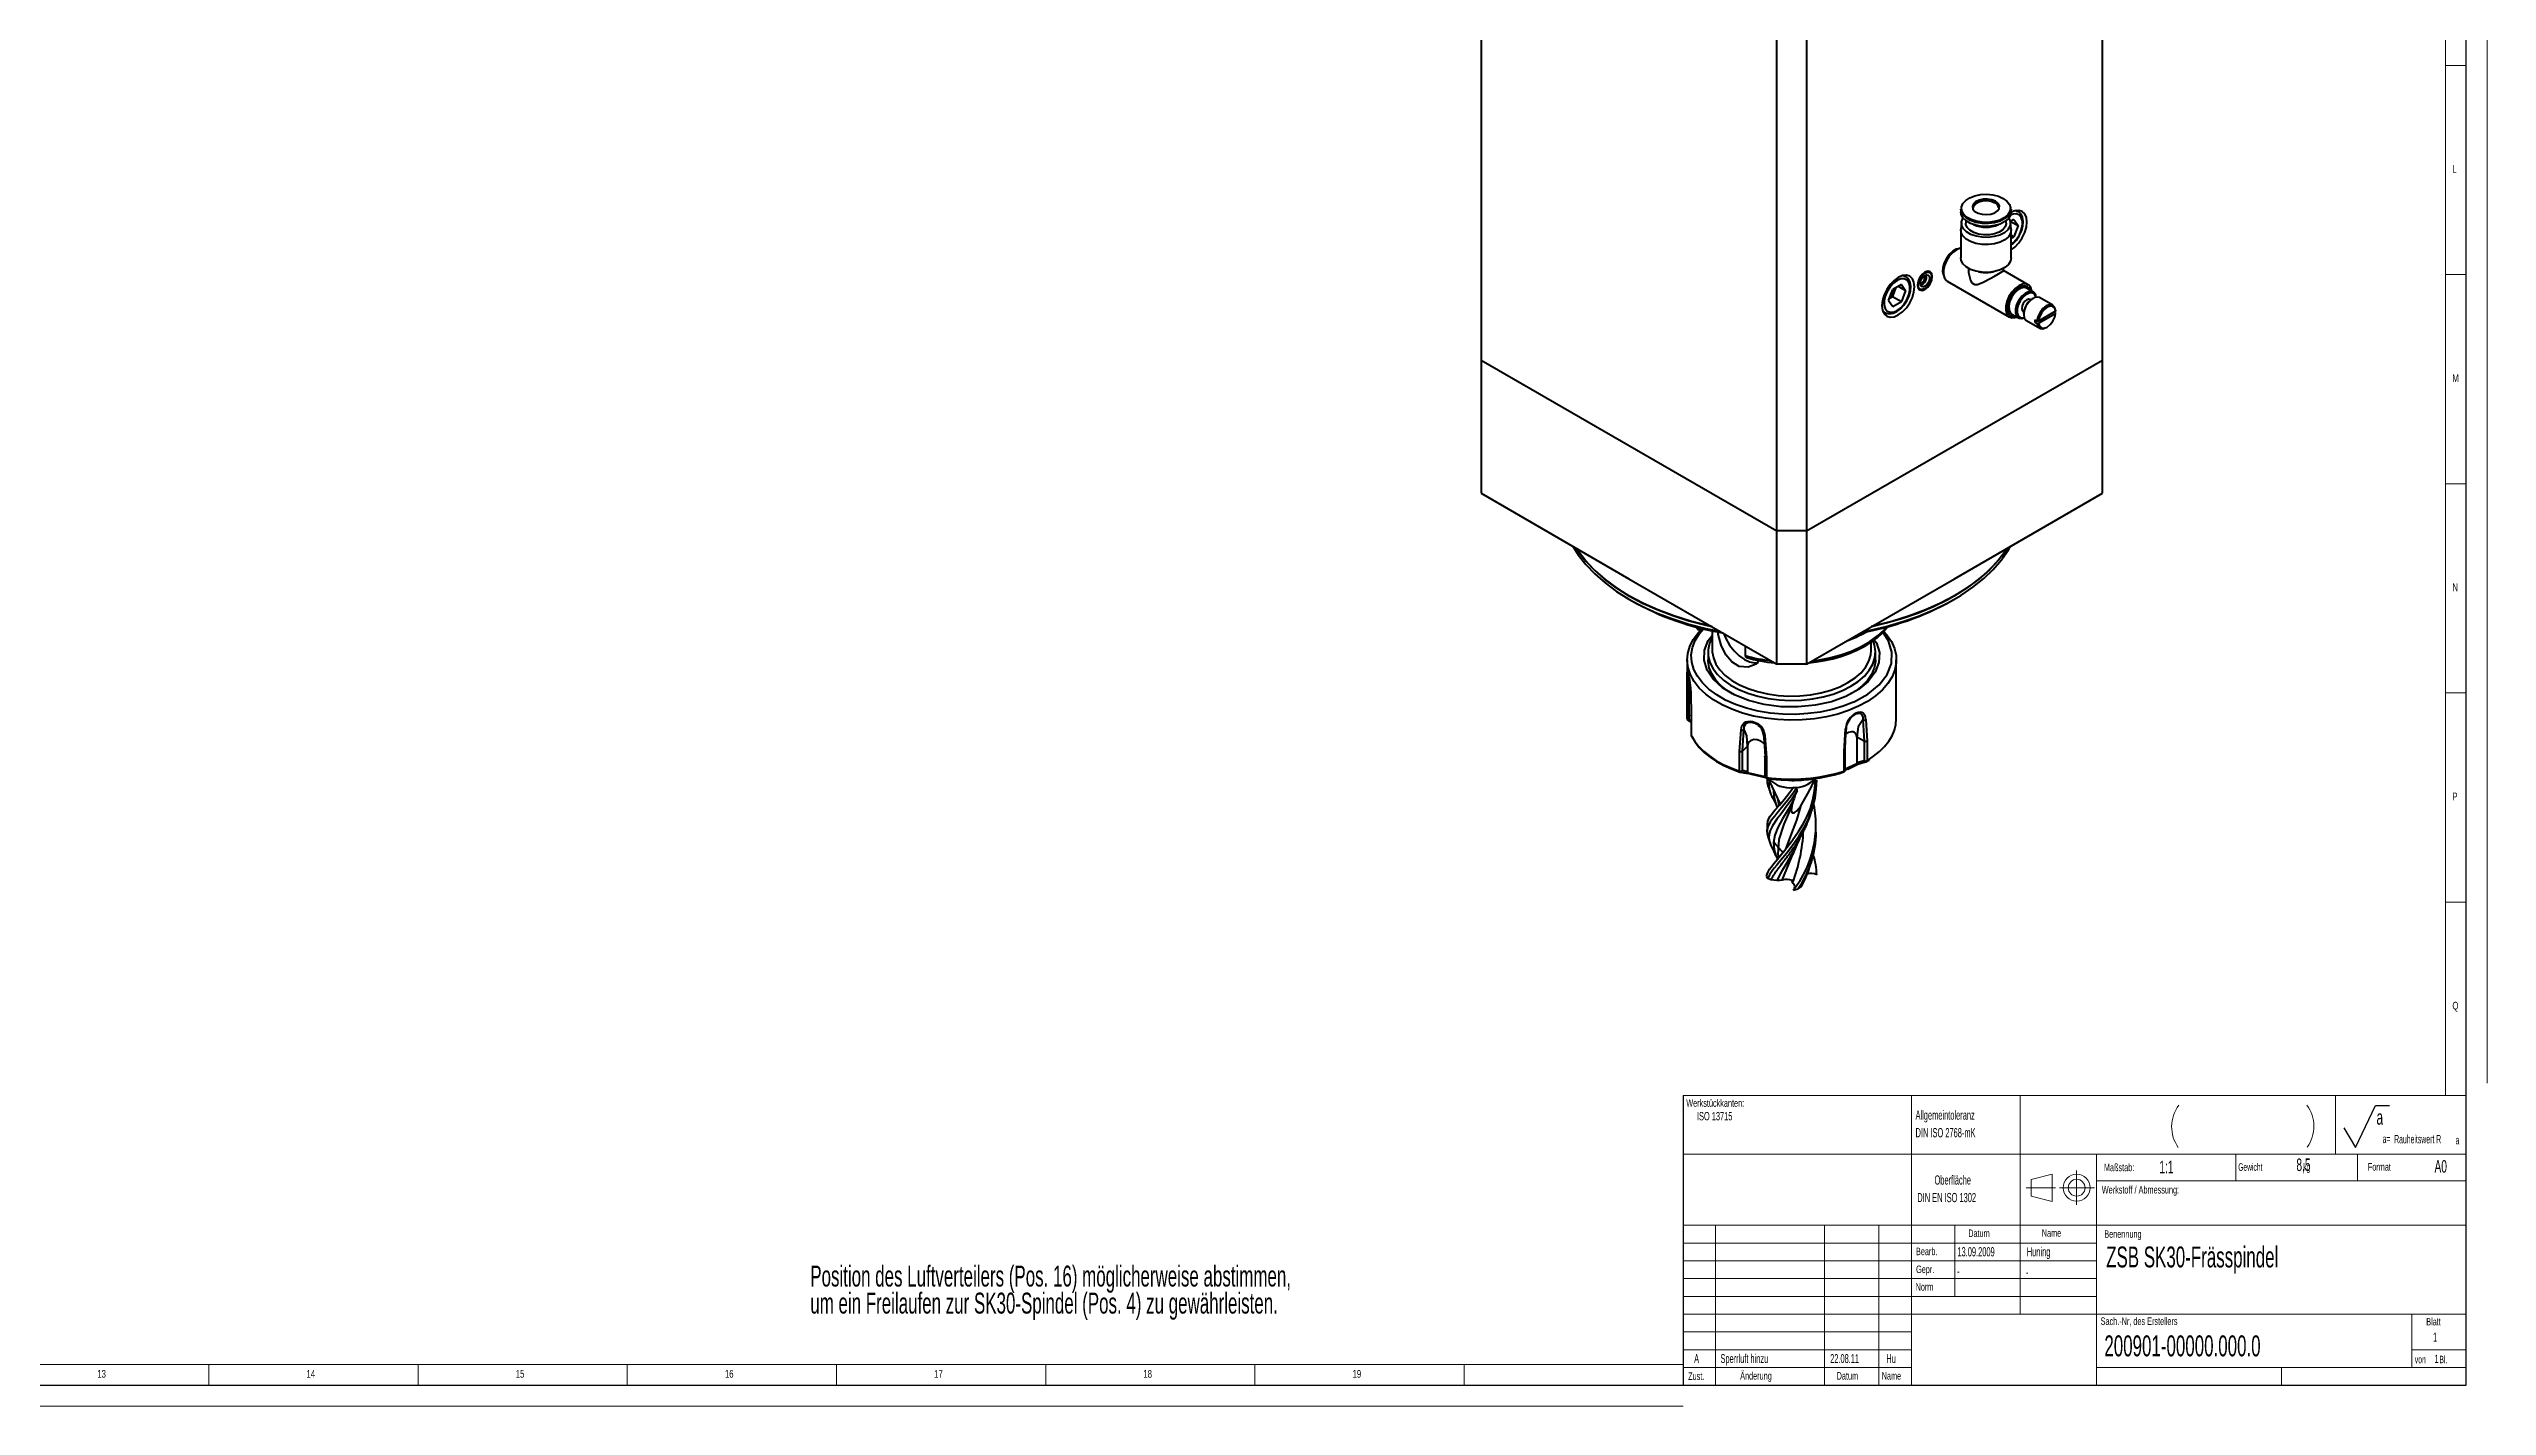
# Model space of a CAD drawing. Header units: millimetres. Extents: x 0 to 1189, y 0 to 841.
# Drawn here: x 606 to 1189, y 0 to 324 of the extents above; entities that cross this region are included whole.
import ezdxf

# ---------------------------------------------------------------- set-up
doc = ezdxf.new("R2010")
doc.units = ezdxf.units.MM
doc.linetypes.add('CENTERX2', pattern=[20.32, 12.7, -2.54, 2.54, -2.54])
doc.layers.add('SLD-0', color=7, linetype='Continuous')
doc.styles.add('SLDTEXTSTYLE0', font='TXT', dxfattribs={"width": 0.491563})
doc.styles.add('SLDTEXTSTYLE1', font='TXT', dxfattribs={"width": 0.605})
doc.styles.add('SLDTEXTSTYLE2', font='TXT', dxfattribs={"width": 0.530484})
doc.styles.add('SLDTEXTSTYLE3', font='TXT', dxfattribs={"width": 0.548462})
doc.styles.add('SLDTEXTSTYLE4', font='TXT', dxfattribs={"width": 0.75})
doc.styles.add('SLDTEXTSTYLE5', font='TXT', dxfattribs={"width": 0.554584})

# ---------------------------------------------------------------- blocks, each defined once
blk = doc.blocks.new('Block21')
at = {"color": 7, "linetype": 'Continuous', "lineweight": 0}
blk.add_arc((8.57, 4.98), 8.57, 143.21919, 215.53047, dxfattribs=at)
blk = doc.blocks.new('Block19')
at = {"layer": 'SLD-0'}
for p, q in [((2.77, 0), (7.58, 10.04)), ((7.58, 10.04), (10.86, 10.04)), ((0, 4.71), (2.77, 0))]:
    blk.add_line(p, q, dxfattribs=at)
at = {"layer": 'SLD-0', "attachment_point": 1}
for s, insert, char_height, style in [('a', (7.79, 8.98), 3.5, 'SLDTEXTSTYLE1'), ('a=', (9.24, 3.08), 2, 'SLDTEXTSTYLE0'), ('Rauheitswert R', (12.01, 3.03), 2, 'SLDTEXTSTYLE0'), ('a', (26.68, 2.78), 2, 'SLDTEXTSTYLE0')]:
    blk.add_mtext(s, dxfattribs=dict(at, insert=insert, char_height=char_height, style=style))
blk = doc.blocks.new('Block23')
at = {"color": 7, "linetype": 'Continuous', "lineweight": 0}
blk.add_arc((-6.86, 4.98), 8.57, 324.46953, 36.78081, dxfattribs=at)
blk = doc.blocks.new('SW_NOTE_0')
at = {"color": 0, "linetype": 'Continuous', "lineweight": 0, "char_height": 5, "attachment_point": 1, "style": 'SLDTEXTSTYLE1'}
for s, insert in [('Position des Luftverteilers (Pos. 16) möglicherweise abstimmen,', (0, 6.45)), ('um ein Freilaufen zur SK30-Spindel (Pos. 4) zu gewährleisten.', (0, -0.01))]:
    blk.add_mtext(s, dxfattribs=dict(at, insert=insert))
blk = doc.blocks.new('SW_NOTE_1')
at = {"color": 0, "linetype": 'Continuous', "lineweight": 0, "char_height": 2.2, "attachment_point": 1, "style": 'SLDTEXTSTYLE1'}
for s, insert in [('Allgemeintoleranz', (0, 2.84)), ('DIN ISO 2768-mK', (0, -1.36))]:
    blk.add_mtext(s, dxfattribs=dict(at, insert=insert))
blk = doc.blocks.new('SW_NOTE_2')
at = {"color": 0, "linetype": 'Continuous', "lineweight": 0, "char_height": 2.2, "attachment_point": 1, "style": 'SLDTEXTSTYLE1'}
for s, insert in [('Oberfläche', (4.12, 2.84)), ('DIN EN ISO 1302', (0, -1.36))]:
    blk.add_mtext(s, dxfattribs=dict(at, insert=insert))

msp = doc.modelspace()

# ---------------------------------------------------------------- linework, layer by layer
at = {"color": 7, "linetype": 'Continuous', "lineweight": 0}
for p, q in [((1189, 77.25), (1189, 841)), ((1179, 74.25), (1179, 831)), ((1179, 320.5), (1184, 320.5)), ((1184, 270.5), (1179, 270.5)), ((1179, 220.5), (1184, 220.5)), ((1184, 170.5), (1179, 170.5)), ((1179, 120.5), (1184, 120.5)), ((1077.4, 60.25), (1077.4, 74.25)), ((1152.77, 74.25), (1152.77, 60.25)), ((1077.4, 60.25), (1077.4, 22)), ((1128.88, 60.25), (1128.88, 53.88)), ((1158, 60.25), (1158, 53.88)), ((1184, 53.88), (1095.6, 53.88)), ((1004.6, 43.25), (1004.6, 5)), ((1030.6, 5), (1030.6, 43.25)), ((1043.6, 43.25), (1043.6, 5)), ((1061.8, 26.25), (1061.8, 43.25)), ((1095.6, 39), (996.8, 39)), ((1095.6, 34.75), (996.8, 34.75)), ((1095.6, 30.5), (996.8, 30.5)), ((1095.6, 26.25), (996.8, 26.25)), ((1051.4, 22), (996.8, 22)), ((1051.4, 17.75), (996.8, 17.75)), ((1171, 9.25), (1171, 22)), ((1051.4, 13.5), (996.8, 13.5)), ((1184, 13.5), (1171, 13.5)), ((10, 10), (996.8, 10)), ((644.5, 5), (644.5, 10)), ((694.5, 10), (694.5, 5)), ((744.5, 5), (744.5, 10)), ((794.5, 10), (794.5, 5)), ((844.5, 5), (844.5, 10)), ((894.5, 10), (894.5, 5)), ((944.5, 5), (944.5, 10)), ((1095.6, 9.25), (1184, 9.25)), ((1139.8, 5), (1139.8, 9.25)), ((0, 0), (996.8, 0))]:
    msp.add_line(p, q, dxfattribs=at)
at = {"color": 7, "linetype": 'Continuous', "lineweight": 30}
for p, q in [((1184, 77.25), (1184, 836)), ((1184, 5), (1184, 77.25)), ((996.8, 74.25), (996.8, 5)), ((5, 5), (996.8, 5)), ((996.8, 5), (1184, 5))]:
    msp.add_line(p, q, dxfattribs=at)
at = {"color": 7, "linetype": 'Continuous', "lineweight": 40}
for p, q in [((948.54, 369.27), (948.54, 250.06)), ((1097.03, 250.06), (1097.03, 332.95)), ((1019.25, 209.24), (1019.25, 328.45)), ((1026.32, 328.45), (1026.32, 209.24)), ((1063.2, 286.16), (1063.2, 285.44)), ((1075.2, 285.44), (1075.2, 286.16)), ((1076.9, 285.58), (1076.46, 285.83)), ((1076.9, 285.58), (1076.95, 285.55)), ((1063.2, 281.12), (1063.2, 274.48)), ((1063.35, 282.92), (1063.21, 281.29)), ((1064.4, 283.37), (1064.4, 282.75)), ((1074, 282.75), (1074, 283.37)), ((1075.85, 283.65), (1075.02, 283.17)), ((1075.2, 281.29), (1075.06, 282.92)), ((1075.1, 283.21), (1076.87, 282.19)), ((1075.2, 274.48), (1075.2, 281.12)), ((1075.2, 279.92), (1075.85, 279.55)), ((1075.85, 283.65), (1076.87, 282.19)), ((1076.87, 282.19), (1075.85, 279.55)), ((1075.2, 279.17), (1075.85, 279.55)), ((1048.98, 268.13), (1046.93, 266.95)), ((1048.98, 268.13), (1050, 266.68)), ((1050.03, 270.07), (1049.59, 270.32)), ((1050.03, 270.07), (1050.08, 270.04)), ((1055.94, 270.82), (1055.54, 271.28)), ((1059.92, 268.96), (1074.82, 260.35)), ((1065, 272.01), (1065, 271.42)), ((1067.39, 271.18), (1067.93, 271.08)), ((1070.47, 271.08), (1071.02, 271.18)), ((1073.4, 271.43), (1073.4, 272.01)), ((1079.27, 268.06), (1073.4, 271.45)), ((1045.91, 264.31), (1046.93, 266.95)), ((1045.91, 264.31), (1046.93, 262.85)), ((1046.1, 264.82), (1046.86, 265.26)), ((1047.37, 266.58), (1046.86, 265.26)), ((1046.86, 265.26), (1048.98, 264.03)), ((1046.93, 262.85), (1048.98, 264.03)), ((1047.68, 267.39), (1047.37, 266.58)), ((1048.23, 267.7), (1050, 266.68)), ((1050, 266.68), (1048.98, 264.03)), ((1053.1, 267.06), (1053.7, 266.93)), ((1080.53, 266.31), (1078.94, 267.22)), ((1079.94, 264.49), (1079.78, 264.58)), ((1080.45, 264.82), (1080.26, 264.71)), ((1085.2, 263.15), (1082.03, 264.98)), ((1044.59, 261.66), (1045.03, 261.41)), ((1075.39, 261.06), (1076.97, 260.15)), ((1078.09, 261.65), (1078.24, 261.57)), ((1078.22, 261.17), (1078.22, 260.95)), ((1078.87, 259.51), (1082.04, 257.68)), ((1081.39, 259.39), (1080.92, 259.66)), ((1080.92, 259.15), (1081.36, 259.41)), ((1080.92, 259.15), (1081.39, 258.88)), ((1081.77, 259.39), (1081.39, 259.39)), ((1081.39, 258.88), (1081.77, 258.88)), ((1085.84, 261.74), (1081.77, 259.39)), ((1081.77, 258.88), (1085.84, 261.23)), ((1083.62, 257.84), (1083.81, 257.95)), ((1085.84, 261.45), (1085.59, 261.59)), ((1085.84, 261.96), (1085.84, 261.74)), ((1085.84, 261.23), (1085.84, 261.45)), ((948.54, 250.06), (1019.25, 209.24)), ((948.54, 250.06), (948.54, 218.21)), ((1026.32, 209.24), (1097.03, 250.06)), ((1097.03, 218.21), (1097.03, 250.06)), ((948.54, 218.21), (983.89, 197.8)), ((1061.67, 197.8), (1097.03, 218.21)), ((1026.32, 209.24), (1019.25, 209.24)), ((1019.25, 177.39), (1019.25, 209.24)), ((1026.32, 209.24), (1026.32, 177.39)), ((983.88, 192.9), (984.59, 192.5)), ((983.89, 197.8), (1019.25, 177.39)), ((1026.32, 177.39), (1061.67, 197.8)), ((1060.97, 192.5), (1061.68, 192.9)), ((1000.38, 185.95), (1000.38, 186.17)), ((1001.63, 185.85), (1001.12, 185.56)), ((1003.78, 185.36), (1003.78, 180.72)), ((1011.69, 181.75), (1011.69, 179.42)), ((1041.78, 180.72), (1041.78, 182.66)), ((997.78, 178.41), (997.78, 164.33)), ((1002.78, 180.25), (1002.78, 178.41)), ((1026.32, 177.39), (1019.25, 177.39)), ((1042.78, 178.41), (1042.78, 180.25)), ((1047.78, 164.33), (1047.78, 178.41)), ((997.78, 169), (997.79, 174.05)), ((997.78, 164.31), (997.78, 169)), ((998.26, 168.71), (998.29, 173.74)), ((998.64, 170.55), (998.76, 165.02)), ((997.83, 164.09), (997.88, 164.01)), ((998.04, 163.88), (998.74, 163.45)), ((998.26, 164.02), (998.26, 168.71)), ((998.74, 165.11), (998.74, 160.41)), ((998.75, 165.47), (998.75, 165.17)), ((998.76, 165.02), (998.76, 160.33)), ((1039.74, 164.08), (1039.75, 164.09)), ((1039.79, 164.09), (1040.09, 158.99)), ((1040.49, 164.12), (1040.78, 159)), ((1010.31, 156.51), (1010.67, 161.68)), ((1010.98, 156.61), (1011.35, 161.76)), ((1012.24, 157.78), (1010.98, 156.61)), ((1011.38, 161.76), (1011.38, 161.76)), ((1012.24, 157.78), (1012.24, 151.67)), ((1016.35, 160.36), (1016.76, 155.01)), ((1035.31, 156.53), (1035.67, 161.94)), ((1040.09, 158.99), (1038.31, 159.91)), ((1038.31, 159.91), (1038.31, 153.8)), ((1040.09, 158.99), (1040.09, 154.3)), ((1040.78, 159), (1040.78, 154.31)), ((1010.31, 151.82), (1010.31, 156.51)), ((1011.9, 151.3), (1010.41, 151.59)), ((1010.98, 151.92), (1010.98, 156.61)), ((1012.24, 151.67), (1010.98, 151.92)), ((1016.38, 155.29), (1016.38, 150.6)), ((1016.76, 155.01), (1016.76, 150.32)), ((1035.31, 151.84), (1035.31, 156.53)), ((1036.22, 152.31), (1035.52, 152.03)), ((1035.56, 152.09), (1035.56, 156.78)), ((1036.22, 152.31), (1038.55, 153.48)), ((1040.09, 154.3), (1038.31, 153.8)), ((1038.38, 153.56), (1038.31, 153.52)), ((1040.48, 154.02), (1038.55, 153.48)), ((1040.64, 154.07), (1040.68, 154.09)), ((1040.66, 154.09), (1041.07, 154.34)), ((1041.07, 154.34), (1041.26, 154.46)), ((1016.67, 150.19), (1011.9, 151.3)), ((1012.24, 151.39), (1012.16, 151.41)), ((1016.97, 150.08), (1018.18, 149.91)), ((1017.15, 149.86), (1017.11, 150.04)), ((1017.15, 150.06), (1017.16, 150.06)), ((1017.16, 150.06), (1017.5, 149.32)), ((1017.5, 149.32), (1020, 143.89)), ((1024.11, 147.1), (1024, 147.78)), ((1026.07, 149.91), (1027.73, 150.09)), ((1027.17, 147.39), (1028.41, 150.06)), ((1027.39, 149.91), (1028.6, 150.08)), ((1018.27, 145.34), (1018.99, 143.89)), ((1018.98, 143.91), (1019.31, 143.1)), ((1019.75, 143.6), (1019.55, 144.87)), ((1019.02, 131.66), (1019.09, 131.45)), ((1019.02, 131.55), (1019.36, 130.73)), ((1016.79, 126.61), (1017.06, 126.13)), ((1017.79, 125.79), (1017.06, 126.13)), ((1019.26, 125.67), (1017.79, 125.79)), ((1022.97, 125.1), (1022.91, 125.64)), ((1022.96, 125.62), (1022.97, 125.1)), ((1023.17, 123.37), (1024.27, 123.69)), ((1025.07, 124.23), (1024.27, 123.69))]:
    msp.add_line(p, q, dxfattribs=at)
at = {"color": 8, "linetype": 'Continuous', "lineweight": 40}
for p, q in [((1076.26, 285.8), (1076.9, 285.58)), ((1049.39, 270.28), (1050.03, 270.07)), ((1000.13, 186.24), (1000.38, 185.95)), ((1005.09, 185.08), (1005.17, 184.97)), ((998.68, 168.7), (998.26, 168.71)), ((998.74, 163.73), (998.26, 164.02)), ((1038.31, 153.52), (1035.56, 152.28)), ((1040.78, 154.31), (1041.39, 154.69)), ((1016.42, 150.42), (1012.24, 151.39))]:
    msp.add_line(p, q, dxfattribs=at)
at = {"color": 7, "linetype": 'Continuous', "lineweight": 15}
for p, q in [((996.8, 74.25), (1184, 74.25)), ((1051.4, 5), (1051.4, 74.25)), ((996.8, 60.25), (1184, 60.25)), ((1095.6, 60.25), (1095.6, 5)), ((1079.98, 54.22), (1085.05, 55.44)), ((1079.98, 54.22), (1079.98, 50.19)), ((1085.05, 55.44), (1085.05, 48.97)), ((1085.05, 48.97), (1079.98, 50.19)), ((1184, 43.25), (996.8, 43.25)), ((1051.4, 22), (1184, 22)), ((996.8, 9.25), (1051.4, 9.25))]:
    msp.add_line(p, q, dxfattribs=at)
at = {"color": 7, "linetype": 'CENTERX2', "lineweight": 0}
for p, q in [((1090.88, 56.33), (1090.88, 48.13)), ((1078.85, 52.23), (1085.81, 52.23)), ((1086.81, 52.23), (1095.18, 52.23))]:
    msp.add_line(p, q, dxfattribs=at)
at = {"color": 7, "linetype": 'Continuous', "lineweight": 40, "flags": 128}
for points in [[(1075.2, 286.16), (1075.06, 285.41), (1074.55, 284.59), (1073.7, 283.87), (1072.58, 283.3), (1071.24, 282.9), (1069.77, 282.71), (1068.26, 282.74), (1066.82, 282.98), (1065.53, 283.42), (1064.46, 284.04), (1063.7, 284.79), (1063.28, 285.62), (1063.2, 286.16)], [(1073.33, 288.7), (1074.23, 288.04), (1074.81, 287.26), (1075.03, 286.43), (1074.9, 285.59), (1074.4, 284.79), (1073.58, 284.1), (1072.48, 283.54), (1071.18, 283.15), (1069.75, 282.97), (1068.29, 283), (1066.89, 283.23), (1065.63, 283.66), (1064.59, 284.26), (1063.85, 284.98), (1063.44, 285.8), (1063.39, 286.64), (1063.71, 287.46), (1064.38, 288.22), (1065.34, 288.85), (1066.55, 289.32), (1067.93, 289.61), (1069.39, 289.69), (1070.83, 289.56), (1072.17, 289.22), (1073.33, 288.7)], [(1071.49, 288.02), (1070.62, 288.38), (1069.6, 288.55), (1068.54, 288.53), (1067.55, 288.3), (1066.73, 287.9), (1066.19, 287.38), (1065.97, 286.77), (1066.1, 286.16), (1066.57, 285.61), (1067.32, 285.18), (1068.28, 284.91), (1069.34, 284.83), (1070.38, 284.96), (1071.3, 285.27), (1071.98, 285.74), (1072.37, 286.31), (1072.42, 286.93), (1072.11, 287.52), (1071.49, 288.02)], [(1066.2, 286.46), (1066.31, 286.91), (1066.75, 287.45), (1067.48, 287.88), (1068.43, 288.13), (1069.46, 288.18), (1070.47, 288.03), (1071.32, 287.68)], [(1075.2, 276.41), (1076.11, 277.08), (1077.05, 278.07), (1077.86, 279.25), (1078.48, 280.54), (1078.86, 281.85), (1079, 283.09), (1078.86, 284.17), (1078.48, 285.03), (1077.86, 285.6), (1077.05, 285.85), (1076.11, 285.76), (1075.2, 285.39)], [(1075.2, 285.44), (1075.06, 284.69), (1074.55, 283.87), (1073.7, 283.15), (1072.58, 282.58), (1071.24, 282.19), (1069.77, 282), (1068.26, 282.02), (1066.82, 282.27), (1065.53, 282.71), (1064.46, 283.32), (1063.7, 284.07), (1063.28, 284.9), (1063.2, 285.44)], [(1075.2, 281.29), (1075.2, 281.23), (1075.06, 280.36), (1074.55, 279.54), (1073.7, 278.83), (1072.58, 278.25), (1071.24, 277.86), (1069.77, 277.67), (1068.26, 277.7), (1066.82, 277.94), (1065.53, 278.38), (1064.46, 278.99), (1063.7, 279.74), (1063.28, 280.57), (1063.21, 281.29)], [(1074.65, 283.99), (1074.83, 283.69), (1075.06, 282.86), (1074.92, 282.01), (1074.42, 281.21), (1073.6, 280.51), (1072.5, 279.95), (1071.19, 279.57), (1069.75, 279.38), (1068.29, 279.41), (1066.88, 279.65), (1065.61, 280.08), (1064.57, 280.68), (1063.82, 281.41), (1063.42, 282.22), (1063.37, 283.07), (1063.69, 283.9), (1063.75, 283.99)], [(1074, 282.75), (1074, 282.66), (1073.78, 281.91), (1073.22, 281.23), (1072.36, 280.66), (1071.26, 280.25), (1070.02, 280.02), (1068.71, 279.99), (1067.44, 280.17), (1066.3, 280.54), (1065.38, 281.08), (1064.74, 281.73), (1064.43, 282.47), (1064.4, 282.75)], [(1075.2, 277.5), (1075.66, 277.84), (1076.48, 278.73), (1077.17, 279.77), (1077.7, 280.9), (1078.02, 282.06), (1078.11, 283.18), (1077.95, 284.2), (1077.58, 284.96), (1077.02, 285.5), (1076.96, 285.53)], [(1062.76, 276.73), (1062.09, 276.56), (1061.25, 276.08), (1060.44, 275.32), (1059.75, 274.37), (1059.22, 273.3), (1058.91, 272.22), (1058.85, 271.21), (1059.04, 270.37), (1059.06, 270.32)], [(1063.2, 276.85), (1063.03, 276.81), (1062.14, 276.45), (1061.26, 275.79), (1060.44, 274.89), (1059.77, 273.82), (1059.28, 272.67), (1059.03, 271.53), (1059.03, 270.5), (1059.28, 269.65), (1059.77, 269.06), (1059.92, 268.96)], [(1075.2, 274.48), (1075.06, 273.72), (1074.55, 272.91), (1073.7, 272.19), (1072.58, 271.61), (1071.24, 271.22), (1069.77, 271.03), (1068.26, 271.06), (1066.82, 271.3), (1065.53, 271.74), (1064.46, 272.36), (1063.7, 273.1), (1063.28, 273.94), (1063.2, 274.48)], [(1048.24, 260.84), (1049.24, 261.57), (1050.18, 262.56), (1050.99, 263.74), (1051.61, 265.03), (1051.99, 266.34), (1052.13, 267.57), (1051.99, 268.66), (1051.61, 269.52), (1050.99, 270.09), (1050.18, 270.34), (1049.24, 270.25), (1048.24, 269.82), (1047.23, 269.09), (1046.29, 268.1), (1045.49, 266.92), (1044.87, 265.63), (1044.48, 264.32), (1044.35, 263.08), (1044.48, 262), (1044.87, 261.14), (1045.49, 260.57), (1046.29, 260.32), (1047.23, 260.41), (1048.24, 260.84)], [(1047.95, 269.09), (1047.08, 268.43), (1046.27, 267.54), (1045.6, 266.49), (1045.12, 265.35), (1044.87, 264.23), (1044.87, 263.2), (1045.12, 262.37), (1045.6, 261.78), (1046.27, 261.5), (1047.08, 261.54), (1047.95, 261.9), (1048.83, 262.55), (1049.64, 263.44), (1050.31, 264.5), (1050.78, 265.63), (1051.03, 266.76), (1051.03, 267.78), (1050.78, 268.62), (1050.31, 269.2), (1049.64, 269.49), (1048.83, 269.45), (1047.95, 269.09)], [(1045.01, 261.47), (1045.33, 261.26), (1046.14, 261.12), (1046.99, 261.25), (1047.89, 261.66), (1048.79, 262.33), (1049.61, 263.22), (1050.3, 264.26), (1050.83, 265.39), (1051.15, 266.55), (1051.24, 267.67), (1051.08, 268.69), (1050.71, 269.45), (1050.15, 269.99), (1050.08, 270.02)], [(1054.6, 266.96), (1055.28, 267.51), (1055.85, 268.28), (1056.23, 269.16), (1056.37, 270.02), (1056.23, 270.73), (1055.85, 271.17), (1055.28, 271.28), (1054.6, 271.04), (1053.92, 270.5), (1053.35, 269.73), (1052.97, 268.84), (1052.83, 267.98), (1052.97, 267.28), (1053.35, 266.84), (1053.92, 266.73), (1054.6, 266.96)], [(1054.6, 270.87), (1055.22, 271.08), (1055.74, 270.98), (1056.09, 270.58), (1056.22, 269.94), (1056.09, 269.15), (1055.74, 268.34), (1055.22, 267.64), (1054.6, 267.14), (1053.98, 266.92), (1053.46, 267.02), (1053.11, 267.43), (1052.99, 268.07), (1053.11, 268.86), (1053.46, 269.66), (1053.98, 270.37), (1054.6, 270.87)], [(1054.6, 270.31), (1055.03, 270.46), (1055.4, 270.39), (1055.65, 270.11), (1055.73, 269.66), (1055.65, 269.11), (1055.4, 268.54), (1055.03, 268.05), (1054.6, 267.7), (1054.17, 267.55), (1053.8, 267.62), (1053.56, 267.9), (1053.47, 268.35), (1053.56, 268.9), (1053.8, 269.47), (1054.17, 269.96), (1054.6, 270.31)], [(1065.05, 271.42), (1065.02, 271.01), (1065.52, 269.11), (1065.86, 268.56), (1066.19, 268.25), (1066.57, 268.1), (1067.16, 268.14), (1068.54, 268.69), (1070.21, 269.56), (1071.26, 270.14), (1072.22, 270.68), (1072.85, 271.05), (1073.24, 271.3), (1073.38, 271.43)], [(1080.16, 266.52), (1080.16, 266.52), (1079.91, 267.37), (1079.43, 267.96), (1078.75, 268.25), (1077.94, 268.21), (1077.05, 267.84), (1076.16, 267.18), (1075.35, 266.28), (1074.67, 265.22), (1074.19, 264.07), (1073.93, 262.93), (1073.93, 261.89), (1074.19, 261.05), (1074.67, 260.46), (1075.35, 260.17), (1076.16, 260.21), (1076.6, 260.35)], [(1079.86, 266.7), (1079.61, 267.19), (1079.09, 267.65), (1078.39, 267.79), (1077.59, 267.61), (1076.74, 267.13), (1075.94, 266.38), (1075.24, 265.43), (1074.72, 264.36), (1074.41, 263.28), (1074.34, 262.27), (1074.53, 261.43), (1074.95, 260.83), (1075.57, 260.52), (1076.3, 260.53)], [(1078.94, 267.22), (1078.36, 267.39), (1077.58, 267.25), (1076.75, 266.77), (1075.97, 266.01), (1075.31, 265.04), (1074.86, 263.98), (1074.66, 262.93), (1074.72, 262.02), (1075.06, 261.34), (1075.39, 261.06)], [(1081.23, 265.11), (1081.13, 265.55), (1080.73, 266.16), (1080.12, 266.46), (1079.36, 266.4), (1078.54, 266.01), (1077.74, 265.31), (1077.04, 264.38), (1076.53, 263.33), (1076.26, 262.27), (1076.26, 261.32), (1076.53, 260.57), (1077.04, 260.11), (1077.74, 259.98), (1078.36, 260.13)], [(1081.19, 265.1), (1081.14, 265.26), (1080.77, 265.83), (1080.21, 266.11), (1079.51, 266.06), (1078.74, 265.69), (1078, 265.04), (1077.36, 264.19), (1076.89, 263.22), (1076.64, 262.24), (1076.64, 261.35), (1076.89, 260.66), (1077.36, 260.23), (1078, 260.12), (1078.34, 260.18)], [(1079.78, 264.58), (1079.39, 264.66), (1078.94, 264.5), (1078.48, 264.13), (1078.09, 263.61), (1077.83, 263.01), (1077.74, 262.43), (1077.83, 261.95), (1078.09, 261.65), (1078.09, 261.65)], [(1082.03, 264.98), (1081.57, 265.12), (1080.84, 265.01), (1080.06, 264.56), (1079.34, 263.83), (1078.74, 262.91), (1078.35, 261.91), (1078.22, 260.95), (1078.35, 260.15), (1078.74, 259.6), (1078.87, 259.51)], [(1085.84, 261.96), (1085.61, 262.73), (1085.12, 263.2), (1084.42, 263.29), (1083.62, 263), (1082.81, 262.36), (1082.12, 261.46), (1081.62, 260.43), (1081.39, 259.39)], [(1085.84, 261.74), (1085.63, 262.44), (1085.17, 262.85), (1084.54, 262.94), (1083.8, 262.67), (1083.07, 262.09), (1082.44, 261.28), (1081.98, 260.34), (1081.77, 259.39)], [(1081.39, 258.88), (1081.62, 258.1), (1082.12, 257.64), (1082.81, 257.55), (1083.62, 257.84), (1083.62, 257.84)], [(1081.77, 258.88), (1081.98, 258.18), (1082.44, 257.76), (1083.07, 257.68), (1083.8, 257.95), (1084.54, 258.53), (1085.17, 259.34), (1085.63, 260.28), (1085.84, 261.23)], [(970.47, 205.55), (971.76, 203.5), (973.58, 201.17), (975.71, 198.93), (978.16, 196.79), (980.89, 194.78), (983.89, 192.9), (987.15, 191.17), (990.63, 189.59), (994.33, 188.18), (998.21, 186.95), (1002.25, 185.9), (1005.8, 185.15)], [(1003.78, 186.37), (1002.75, 186.6), (998.6, 187.65), (994.61, 188.9), (990.81, 190.33), (987.23, 191.94), (983.89, 193.72), (980.82, 195.64), (978.03, 197.71), (975.55, 199.9), (973.38, 202.21), (971.56, 204.61), (971.22, 205.11)], [(971.22, 205.11), (971.76, 204.31), (973.58, 201.98), (975.71, 199.74), (978.16, 197.61), (980.89, 195.6), (983.89, 193.72), (987.15, 191.98), (990.63, 190.41), (994.33, 189), (998.21, 187.76), (1002.25, 186.71), (1003.63, 186.41)], [(1039.76, 185.15), (1041.25, 185.44), (1045.35, 186.4), (1049.32, 187.54), (1053.11, 188.86), (1056.7, 190.36), (1060.07, 192.02), (1063.21, 193.82), (1066.08, 195.77), (1068.67, 197.85), (1070.96, 200.03), (1072.94, 202.32), (1074.59, 204.69), (1075.09, 205.55)], [(1074.34, 205.11), (1074, 204.61), (1072.18, 202.21), (1070.02, 199.9), (1067.53, 197.71), (1064.75, 195.64), (1061.67, 193.72), (1058.33, 191.94), (1054.75, 190.33), (1050.96, 188.9), (1046.97, 187.65), (1042.81, 186.6), (1041.78, 186.37)], [(1041.93, 186.41), (1045.35, 187.22), (1049.32, 188.36), (1053.11, 189.68), (1056.7, 191.18), (1060.07, 192.83), (1063.21, 194.64), (1066.08, 196.59), (1068.67, 198.66), (1070.96, 200.85), (1072.94, 203.14), (1074.34, 205.11)], [(1044.82, 185.22), (1045.53, 184.39), (1046.6, 182.79), (1047.33, 181.14), (1047.72, 179.44), (1047.75, 177.73), (1047.44, 176.03), (1046.78, 174.36), (1045.78, 172.75), (1044.46, 171.22), (1042.84, 169.79), (1040.93, 168.48), (1038.77, 167.31), (1036.39, 166.3), (1033.81, 165.46), (1031.08, 164.79), (1028.23, 164.32), (1025.31, 164.05), (1022.35, 163.98), (1019.4, 164.11), (1016.49, 164.44), (1013.67, 164.97), (1010.98, 165.68), (1008.46, 166.58), (1006.14, 167.64), (1004.05, 168.85), (1002.22, 170.2), (1000.68, 171.66), (999.46, 173.22), (998.56, 174.85), (998, 176.52), (997.78, 178.23), (997.92, 179.94), (998.41, 181.63), (999.24, 183.27), (1000.4, 184.84), (1000.95, 185.45)], [(1037.58, 168.32), (1035.09, 167.33), (1032.41, 166.54), (1029.58, 165.94), (1026.65, 165.55), (1023.65, 165.38), (1020.63, 165.43), (1017.65, 165.69), (1014.76, 166.17), (1011.98, 166.85), (1009.38, 167.73), (1006.99, 168.79), (1004.85, 170.01), (1002.99, 171.38), (1001.45, 172.88), (1000.24, 174.47), (999.38, 176.14), (998.9, 177.86), (998.79, 179.6), (999.06, 181.33), (999.7, 183.03), (1000.71, 184.67), (1001.69, 185.84)], [(999.85, 186.41), (1000.02, 186.15), (1000.52, 185.59)], [(1001.12, 185.56), (1000.87, 185.46), (1000.64, 185.48), (1000.47, 185.61), (1000.39, 185.82), (1000.38, 185.95)], [(1035.73, 169.68), (1032.25, 168.41), (1028.42, 167.55), (1024.36, 167.14), (1020.25, 167.19), (1016.23, 167.71), (1012.46, 168.67), (1009.09, 170.03), (1006.25, 171.75), (1004.04, 173.76), (1002.55, 175.97), (1001.84, 178.31), (1001.94, 180.69), (1002.83, 183.01), (1003.78, 184.25)], [(1003.78, 183.85), (1003.78, 183.85), (1003.12, 182.36), (1002.81, 180.83), (1002.85, 179.28), (1003.25, 177.76), (1004, 176.28), (1005.08, 174.87), (1006.48, 173.56), (1008.17, 172.36), (1010.13, 171.31), (1012.3, 170.41), (1014.67, 169.69), (1017.18, 169.16), (1019.78, 168.83), (1022.45, 168.7), (1025.12, 168.78), (1027.74, 169.06), (1030.28, 169.54), (1032.68, 170.22), (1034.91, 171.07), (1036.92, 172.08)], [(1003.78, 180.72), (1003.79, 180.34), (1004.06, 178.86), (1004.67, 177.4), (1005.62, 176.01), (1006.89, 174.7), (1008.46, 173.51), (1010.29, 172.45), (1012.36, 171.55), (1014.62, 170.81), (1017.03, 170.26), (1019.55, 169.91), (1022.13, 169.76), (1024.72, 169.81), (1027.28, 170.06), (1029.75, 170.52), (1032.09, 171.16), (1034.26, 171.98), (1036.22, 172.96)], [(1015.03, 178.23), (1014.26, 177.39), (1012.36, 176.64), (1010.26, 176.83), (1008.43, 177.9), (1007, 179.62), (1005.93, 181.89), (1005.24, 184.57), (1005.17, 184.97)], [(1006.5, 184.75), (1007.05, 183.48), (1007.94, 181.93), (1009.01, 180.53), (1010.21, 179.36), (1011.47, 178.47), (1012.73, 177.91), (1013.92, 177.7), (1014.84, 177.81)], [(1026.84, 177.69), (1028.69, 177.91), (1030.6, 178.23), (1032.58, 178.67), (1034.55, 179.23), (1036.49, 179.9), (1038.34, 180.69), (1040.09, 181.59), (1041.7, 182.6), (1043.17, 183.7), (1044.46, 184.9), (1045.56, 186.19), (1045.66, 186.34)], [(1042.52, 183.21), (1043.01, 182.48), (1043.72, 180.14), (1043.63, 177.76), (1042.73, 175.44), (1041.07, 173.27), (1038.71, 171.32), (1035.73, 169.68)], [(1036.22, 172.96), (1037.92, 174.09), (1039.34, 175.34), (1040.46, 176.7), (1041.24, 178.12), (1041.68, 179.6), (1041.78, 180.72)], [(1036.92, 172.08), (1038.68, 173.24), (1040.16, 174.53), (1041.32, 175.92), (1042.16, 177.38), (1042.64, 178.9), (1042.78, 180.44), (1042.56, 181.98), (1042.23, 182.94)], [(1037.58, 168.32), (1040.98, 170.19), (1043.68, 172.42), (1045.58, 174.9), (1046.61, 177.55), (1046.71, 180.27), (1045.9, 182.94), (1044.53, 184.99)], [(997.79, 174.05), (997.79, 174.9), (997.82, 175.42), (997.84, 175.52), (997.89, 175.49), (997.95, 175.32), (998.03, 175.03), (998.12, 174.61), (998.23, 174.09), (998.33, 173.52), (998.43, 172.9), (998.58, 171.67), (998.64, 170.55)], [(1008.64, 170.25), (1007.46, 170.99), (1005.88, 172.24), (1004.61, 173.59), (1003.66, 175.03), (1003.05, 176.53), (1002.79, 178.07), (1002.78, 178.41)], [(1042.78, 178.41), (1042.77, 177.98), (1042.49, 176.44), (1041.86, 174.94), (1040.89, 173.51), (1039.6, 172.16), (1038, 170.92), (1036.93, 170.25)], [(997.78, 169), (997.82, 168.89), (997.92, 168.8), (998.08, 168.74), (998.26, 168.71)], [(997.79, 174.05), (997.81, 173.95), (997.86, 173.89), (997.94, 173.83), (998.02, 173.79), (998.11, 173.76), (998.29, 173.74)], [(997.78, 164.31), (997.81, 164.22), (997.89, 164.13)], [(998.01, 163.89), (998.06, 163.88), (998.11, 163.89), (998.18, 163.94), (998.26, 164.02)], [(998.76, 165.02), (998.74, 165.13), (998.76, 165.17)], [(1010.67, 161.68), (1010.88, 162.61), (1011.44, 163.32), (1011.85, 163.56), (1012.32, 163.7), (1012.87, 163.74), (1013.44, 163.66), (1014.02, 163.47), (1014.59, 163.18), (1015.08, 162.81), (1015.52, 162.37), (1016.12, 161.39), (1016.35, 160.36)], [(1040.49, 164.12), (1040.32, 165.02), (1039.87, 165.64), (1039.53, 165.83), (1039.14, 165.9), (1038.68, 165.85), (1038.2, 165.69)], [(1039.74, 164.08), (1038.68, 162.42), (1038.31, 159.91)], [(1039.75, 164.09), (1039.77, 164.09), (1039.78, 164.09), (1039.79, 164.09)], [(1041.39, 154.69), (1042.36, 155.35), (1043.76, 156.48), (1044.97, 157.68), (1045.97, 158.94), (1046.76, 160.24), (1047.33, 161.59), (1047.67, 162.96), (1047.78, 164.34)], [(998.76, 160.33), (999.53, 159.02), (1000.52, 157.76), (1001.71, 156.56), (1003.1, 155.43), (1004.67, 154.38), (1006.4, 153.42), (1008.29, 152.57), (1010.31, 151.82)], [(998.96, 160.04), (999.72, 158.74), (1000.7, 157.48), (1001.89, 156.29), (1003.26, 155.17), (1004.82, 154.13), (1006.54, 153.18), (1008.41, 152.33), (1010.41, 151.59)], [(1011.35, 161.76), (1011.36, 161.77), (1011.36, 161.77), (1011.38, 161.76)], [(1012.24, 157.78), (1012.02, 160.24), (1011.38, 161.76)], [(1016.25, 158.24), (1016.2, 158.3), (1015.84, 158.65), (1015.42, 158.94), (1014.56, 159.28), (1013.71, 159.33), (1013.29, 159.24), (1012.92, 159.06), (1012.62, 158.81), (1012.41, 158.49), (1012.24, 157.78)], [(1016.35, 160.36), (1016.24, 160.38), (1016.14, 160.41), (1016.07, 160.46), (1016.02, 160.5), (1015.98, 160.6), (1016, 160.68)], [(1016.01, 160.69), (1016, 160.69), (1016, 160.69), (1016, 160.68)], [(1016, 160.57), (1016.29, 157.88), (1016.4, 155.22)], [(1035.55, 156.74), (1035.65, 159.42), (1035.91, 162.16)], [(1035.67, 161.94), (1035.78, 161.99), (1035.85, 162.04), (1035.9, 162.1), (1035.91, 162.15), (1035.9, 162.21), (1035.84, 162.31)], [(1038.31, 159.91), (1038.18, 160.6), (1037.99, 160.88), (1037.74, 161.09), (1037.43, 161.21), (1037.07, 161.24), (1036.35, 161.06), (1035.77, 160.69)], [(1035.84, 162.31), (1035.84, 162.31), (1035.83, 162.31), (1035.81, 162.31)], [(1010.41, 151.59), (1010.37, 151.61), (1010.33, 151.66), (1010.31, 151.73), (1010.31, 151.82)], [(1010.41, 151.59), (1010.57, 151.57), (1010.6, 151.58)], [(1010.6, 151.58), (1011.35, 151.43), (1012.02, 151.3)], [(1012.16, 151.41), (1012.22, 151.53), (1012.24, 151.67)], [(1016.76, 155.01), (1016.59, 155.06), (1016.46, 155.14), (1016.39, 155.24), (1016.39, 155.35)], [(1035.2, 151.61), (1035.23, 151.62), (1035.25, 151.63), (1035.26, 151.65), (1035.28, 151.68), (1035.29, 151.71), (1035.3, 151.75), (1035.31, 151.79), (1035.31, 151.84)], [(1038.31, 153.8), (1038.33, 153.66), (1038.38, 153.56)], [(1038.38, 153.56), (1038.43, 153.5), (1038.48, 153.47), (1038.55, 153.48)], [(1038.48, 153.47), (1039.4, 153.73), (1040.45, 154.02)], [(1016.61, 150.18), (1016.7, 150.13), (1016.81, 150.1)], [(1016.79, 126.61), (1016.91, 127.18), (1017.13, 127.73), (1017.48, 128.34), (1017.86, 128.87), (1018.52, 129.71), (1019.08, 130.38), (1020.06, 131.58), (1021.11, 132.88), (1021.63, 133.55), (1022.18, 134.28), (1022.69, 134.95), (1022.97, 135.34), (1023.12, 135.55), (1023.2, 135.65), (1023.24, 135.71), (1023.26, 135.74), (1023.27, 135.75), (1023.27, 135.76), (1023.27, 135.76), (1023.27, 135.76), (1023.27, 135.76), (1023.28, 135.76), (1023.28, 135.76), (1023.28, 135.76), (1023.28, 135.76), (1023.28, 135.76), (1023.28, 135.76), (1023.28, 135.76), (1023.29, 135.79), (1023.44, 135.99), (1024.52, 137.57), (1025.43, 139.03), (1025.93, 139.92), (1026.4, 140.86), (1026.82, 141.79), (1027.23, 142.84), (1027.85, 144.93), (1028.26, 147.11), (1028.47, 149.32), (1028.48, 150.2)], [(1024, 147.78), (1022.88, 146.2), (1021.76, 144.75), (1020.67, 143.41), (1019.64, 142.19), (1019.23, 141.71), (1018.72, 141.08), (1018.24, 140.48), (1017.95, 140.08), (1017.62, 139.59), (1017.38, 139.16), (1017.18, 138.72), (1017.03, 138.27), (1016.92, 137.64), (1016.93, 136.82), (1017.07, 136.15), (1017.18, 135.83)], [(1017.07, 138.01), (1017.02, 138.34), (1016.99, 138.57), (1016.99, 138.7), (1016.99, 138.76), (1016.98, 138.79), (1016.98, 138.81), (1016.98, 138.82), (1016.98, 138.82), (1016.98, 138.82), (1016.98, 138.82), (1016.98, 138.82), (1016.98, 138.82), (1016.98, 138.82), (1016.98, 138.82), (1016.98, 138.82), (1016.98, 138.82), (1016.98, 138.82), (1016.98, 138.82), (1016.98, 138.84), (1016.98, 138.96), (1017.11, 139.84), (1017.4, 140.61), (1017.66, 141.06), (1017.99, 141.54), (1018.36, 142.01), (1018.83, 142.55), (1019.84, 143.7), (1020.96, 145), (1022.1, 146.43), (1023.24, 147.97)], [(1028.68, 149.66), (1028.58, 147.5), (1028.27, 145.36), (1027.76, 143.25), (1027.49, 142.37), (1027.06, 141.2), (1026.56, 140.04), (1026.19, 139.26), (1025.68, 138.28), (1025.2, 137.43), (1024.68, 136.57), (1024.14, 135.73), (1023.36, 134.59), (1022.33, 133.18), (1021.5, 132.11), (1020.66, 131.08), (1019.82, 130.08), (1019.22, 129.37), (1018.59, 128.61), (1018.07, 127.95), (1017.49, 127.06), (1017.06, 126.13)], [(1017.09, 148.29), (1017.28, 147.75), (1017.44, 147.2)], [(1024.11, 147.1), (1022.79, 145.09), (1021.48, 143.28), (1020.23, 141.61), (1019.22, 140.29), (1018.18, 138.76), (1017.61, 137.59), (1017.39, 136.71), (1017.35, 135.84), (1017.48, 134.97), (1017.78, 134.06), (1018.33, 133.01)], [(1024, 147.78), (1023.55, 147.78), (1023.17, 147.87)], [(1024.11, 147.1), (1023.63, 146.14), (1023.33, 145.18)], [(1024.87, 143.35), (1026.99, 147), (1027.15, 147.4)], [(1027.44, 142.25), (1027.43, 142.21), (1027.27, 141.66), (1027.19, 141.4), (1027.1, 141.13), (1027.01, 140.86), (1026.92, 140.6), (1026.73, 140.07), (1026.63, 139.81), (1026.52, 139.55), (1026.42, 139.29), (1026.31, 139.03), (1026.09, 138.53), (1025.97, 138.28), (1025.86, 138.03), (1025.74, 137.78), (1025.62, 137.53), (1025.37, 137.05), (1025.24, 136.8), (1025.11, 136.57), (1024.98, 136.33), (1024.85, 136.09), (1024.72, 135.86), (1024.45, 135.4), (1024.31, 135.18), (1024.18, 134.95), (1024.04, 134.73), (1023.9, 134.51), (1023.62, 134.07), (1023.48, 133.86), (1023.34, 133.65), (1023.19, 133.44), (1023.05, 133.23), (1022.77, 132.82), (1022.62, 132.62), (1022.48, 132.42), (1022.34, 132.22), (1022.2, 132.03), (1022.06, 131.84), (1021.78, 131.46), (1021.64, 131.27), (1021.5, 131.09), (1021.36, 130.9), (1021.22, 130.72), (1020.95, 130.37), (1020.82, 130.2), (1020.68, 130.02), (1020.55, 129.85), (1020.42, 129.69), (1020.17, 129.35), (1020.05, 129.19), (1019.92, 129.03), (1019.8, 128.87), (1019.68, 128.72), (1019.45, 128.41), (1019.34, 128.25), (1019.23, 128.1), (1019.12, 127.96), (1019.02, 127.81), (1018.92, 127.66), (1018.72, 127.38), (1018.63, 127.24), (1018.53, 127.1), (1018.44, 126.96), (1018.36, 126.82), (1018.2, 126.55), (1018.12, 126.42), (1018.05, 126.29), (1017.98, 126.16), (1017.91, 126.03), (1017.79, 125.79)], [(1019.73, 131.18), (1019.54, 132), (1019.76, 135.45), (1020.97, 139.14), (1022.77, 143.35)], [(1024.87, 143.35), (1023.93, 140.1), (1022.75, 136.96), (1021.68, 134.21), (1021.31, 133.15)], [(1022.77, 143.35), (1022.64, 142.4), (1022.69, 142.18), (1022.82, 141.95), (1022.92, 141.88), (1023.05, 141.82), (1023.15, 141.81), (1023.26, 141.82), (1023.47, 141.9), (1023.9, 142.21), (1024.87, 143.35)], [(1016.83, 137.98), (1016.85, 137.74), (1016.87, 137.18)], [(1017.12, 135.96), (1017.3, 135.46), (1017.44, 134.95)], [(1023.06, 131.79), (1024.12, 134.3), (1024.89, 136.17)], [(1020.53, 125.77), (1022.21, 129.8), (1023.29, 132.48)], [(1020.53, 125.77), (1019.91, 125.66), (1019.26, 125.67)]]:
    msp.add_lwpolyline(points, dxfattribs=at)
at = {"color": 8, "linetype": 'Continuous', "lineweight": 40, "flags": 128}
for points in [[(1075.2, 277.66), (1075.7, 278.06), (1076.51, 278.95), (1077.18, 280.01), (1077.65, 281.15), (1077.9, 282.27), (1077.9, 283.29), (1077.65, 284.13), (1077.18, 284.71), (1076.51, 285), (1075.7, 284.96), (1075.07, 284.73)], [(1045, 261.43), (1044.64, 261.72), (1044.52, 261.86)], [(1027.72, 178.2), (1029.01, 178.37), (1031.83, 178.9), (1034.52, 179.61), (1037.05, 180.5), (1039.38, 181.56), (1041.48, 182.77), (1043.31, 184.11), (1044.85, 185.57), (1045.43, 186.24)], [(1011.38, 161.76), (1011.44, 162.5), (1011.82, 163.12), (1012.13, 163.34), (1012.53, 163.48), (1012.99, 163.52), (1013.5, 163.45), (1014.01, 163.28), (1014.5, 163.02), (1014.85, 162.75)], [(1037.79, 165.29), (1038.11, 165.47), (1038.53, 165.61), (1038.91, 165.64), (1039.23, 165.55), (1039.48, 165.38), (1039.75, 164.82), (1039.74, 164.08)], [(1035.31, 156.53), (1035.45, 156.6), (1035.54, 156.7), (1035.54, 156.74)], [(1016.38, 150.6), (1016.39, 150.55), (1016.41, 150.5), (1016.46, 150.45), (1016.52, 150.4), (1016.59, 150.37), (1016.67, 150.34), (1016.76, 150.32)], [(1018.44, 147.37), (1018.49, 145.63), (1018.99, 143.9)], [(1023.34, 145.18), (1021.9, 142.65), (1020.56, 140.38), (1019.46, 138.35), (1018.71, 136.49), (1018.41, 134.73), (1018.57, 132.99), (1019.02, 131.66)], [(1024.76, 135.94), (1024.41, 135.08), (1023.01, 132.34), (1021.58, 129.86), (1020.29, 127.65), (1019.26, 125.67)]]:
    msp.add_lwpolyline(points, dxfattribs=at)
at = {"color": 7, "linetype": 'Continuous', "lineweight": 15}
for radius in [3.23, 2.01]:
    msp.add_circle((1090.88, 52.23), radius, dxfattribs=at)
at = {"color": 7, "linetype": 'Continuous', "lineweight": 40}
for centre, radius, start, end in [((1070.78, 286.36), 1.43, 3.79728, 67.52289), ((1069.2, 289.27), 7.46, 246.44244, 293.5576), ((1052.97, 269.94), 1.66, 287.54519, 12.46022), ((1052.9, 269.99), 2.12, 287.3816, 12.6238), ((1069.2, 278.08), 7.12, 259.73204, 280.26801), ((1043.57, 268.03), 4.06, 308.78769, 339.13922), ((1044.04, 267.89), 3.58, 338.48165, 350.84125), ((1082.57, 261.02), 4.36, 122.01984, 177.98555), ((1083.88, 259.41), 2.98, 175.09625, 184.90375), ((1017.3, 250.69), 66.75, 240.66049, 260.66654), ((1027.27, 253.52), 69.71, 279.87357, 298.90726), ((1026.77, 208.96), 27.58, 289.46283, 300.14725), ((977.68, 169.98), 20.96, 1.52505, 14.48899), ((1012.11, 179.35), 0.426, 171.01939, 253.18696), ((1021.37, 210.52), 32.94, 253.45198, 265.393), ((998.75, 170.61), 0.126, 149.65293, 211.55143), ((998.11, 164.26), 0.323, 172.05911, 211.63798), ((998.26, 164.69), 0.671, 236.64083, 270.62653), ((1040.2, 161.62), 4.54, 116.17235, 175.89514), ((1040.07, 161.62), 4.32, 121.81818, 170.89707), ((1040.11, 164.73), 0.721, 243.2561, 301.6368), ((999.08, 160.33), 0.322, 179.99607, 247.29841), ((1010.94, 162.31), 0.68, 246.92166, 307.03738), ((1012.94, 160.31), 3.1, 6.98371, 51.93333), ((1040.42, 159.69), 0.772, 244.48553, 297.93078), ((1010.55, 157.2), 0.729, 250.39627, 306.02998), ((1010.55, 152.51), 0.729, 250.39627, 306.02998), ((1022.76, 191.14), 41.26, 261.64429, 287.70836), ((1022.76, 190.59), 40.92, 261.6443, 287.70835), ((1035.05, 152.05), 0.47, 289.50439, 356.99052), ((1040.42, 154.99), 0.772, 244.48553, 297.93078), ((1040.49, 154.27), 0.249, 261.29547, 305.38344), ((1040.55, 154.28), 0.232, 290.67598, 7.51322), ((1011.95, 151.55), 0.253, 258.17432, 327.96738), ((1016.8, 150.56), 0.418, 175.11287, 219.40231), ((1017.01, 150.26), 0.253, 167.21169, 218.78915), ((1022.46, 187.55), 37.87, 261.46341, 270.48944), ((1019.85, 149.43), 2.97, 167.47015, 204.24863), ((1022.39, 154.99), 7.17, 223.7912, 276.22533), ((1022.59, 148.33), 5.24, 168.16473, 215.79787), ((1022.8, 183), 33.4, 269.96161, 277.88817), ((1023.45, 154.46), 6.6, 267.48999, 317.88718), ((1010.86, 148.02), 12.79, 338.60904, 347.20676), ((1003.29, 138.98), 25.27, 321.85626, 12.66257), ((1046.48, 156.14), 35.11, 217.18005, 222.68109), ((984.72, 139.69), 40.94, 339.12955, 356.94713), ((1004.66, 137.49), 23.98, 324.8606, 359.41058), ((1010.26, 128.24), 9.37, 21.30901, 31.22322), ((1006.57, 134.99), 21.4, 329.82255, 345.09531), ((1011.86, 126.56), 16.91, 1.65596, 17.97455), ((1021.51, 121.75), 4.14, 69.51162, 103.76954), ((1022.49, 124.21), 1.01, 342.24204, 61.49943), ((1027.42, 123.94), 3.39, 66.55772, 107.05047)]:
    msp.add_arc(centre, radius, start, end, dxfattribs=at)
at = {"color": 8, "linetype": 'Continuous', "lineweight": 40}
for centre, radius, start, end in [((1022.31, 217.06), 39.12, 254.24358, 263.43473), ((1010.51, 152.06), 0.489, 280.913, 342.99763), ((1035.26, 152.14), 0.304, 279.54366, 350.52729), ((1040.51, 154.47), 0.456, 202.77377, 262.80401)]:
    msp.add_arc(centre, radius, start, end, dxfattribs=at)

# ---------------------------------------------------------------- block references
at = {"color": 7, "linetype": 'Continuous', "lineweight": 0}
for name, p in [('SW_NOTE_1', (1052.37, 67.85)), ('SW_NOTE_2', (1052.79, 52.34)), ('SW_NOTE_0', (788.23, 27.16))]:
    msp.add_blockref(name, p, dxfattribs=at)
at = {"color": 7, "linetype": 'Continuous'}
for name, p in [('Block21', (1113.58, 61.83)), ('Block23', (1145.86, 61.89)), ('Block19', (1154.75, 61.82))]:
    msp.add_blockref(name, p, dxfattribs=at)

# ---------------------------------------------------------------- texts
at = {"color": 7, "linetype": 'Continuous', "lineweight": 0, "attachment_point": 1}
for s, insert, char_height, style in [('L', (1180.67, 296.67), 1.85, 'SLDTEXTSTYLE4'), ('M', (1180.67, 246.67), 1.85, 'SLDTEXTSTYLE4'), ('N', (1180.67, 196.67), 1.85, 'SLDTEXTSTYLE4'), ('P', (1180.67, 146.67), 1.85, 'SLDTEXTSTYLE4'), ('Q', (1180.67, 96.67), 1.85, 'SLDTEXTSTYLE4'), ('Werkstückkanten:', (997.58, 73.37), 1.8, 'SLDTEXTSTYLE1'), ('ISO 13715', (1000.13, 70.34), 2, 'SLDTEXTSTYLE5'), ('1:1', (1110.64, 58.7), 3, 'SLDTEXTSTYLE1'), ('8,5', (1143.4, 59.22), 3, 'SLDTEXTSTYLE1'), ('A0', (1176.4, 58.83), 3, 'SLDTEXTSTYLE1'), ('Werkstoff / Abmessung:', (1096.88, 52.65), 1.8, 'SLDTEXTSTYLE1'), ('Maßstab:', (1097.39, 57.99), 1.8, 'SLDTEXTSTYLE1'), ('Gewicht                      kg', (1129.5, 58.08), 1.8, 'SLDTEXTSTYLE2'), ('Format', (1160.46, 58.12), 1.8, 'SLDTEXTSTYLE1'), ('Datum', (1064.97, 42.25), 1.8, 'SLDTEXTSTYLE1'), ('Name', (1082.54, 42.32), 1.8, 'SLDTEXTSTYLE1'), ('Benennung', (1097.48, 42.07), 1.8, 'SLDTEXTSTYLE1'), ('Bearb.', (1052.48, 37.91), 1.8, 'SLDTEXTSTYLE1'), ('13.09.2009', (1062.38, 38.02), 2.2, 'SLDTEXTSTYLE1'), ('Huning', (1078.96, 38.02), 2.2, 'SLDTEXTSTYLE1'), ('ZSB SK30-Frässpindel', (1097.93, 38.18), 5, 'SLDTEXTSTYLE1'), ('Norm', (1052.38, 29.44), 1.8, 'SLDTEXTSTYLE1'), ('Gepr.', (1052.5, 33.63), 1.8, 'SLDTEXTSTYLE1'), ('-', (1062.32, 33.37), 2.2, 'SLDTEXTSTYLE1'), ('-', (1078.74, 33.19), 2.2, 'SLDTEXTSTYLE1'), ('Sach.-Nr, des Erstellers', (1096.6, 21.23), 1.8, 'SLDTEXTSTYLE1'), ('Blatt', (1174.42, 21.12), 1.8, 'SLDTEXTSTYLE1'), ('1', (1176.04, 17.61), 2.2, 'SLDTEXTSTYLE1'), ('A', (999.46, 12.45), 2.12, 'SLDTEXTSTYLE1'), ('Sperrluft hinzu', (1005.76, 12.45), 2.1167, 'SLDTEXTSTYLE1'), ('22.08.11', (1031.98, 12.45), 2.117, 'SLDTEXTSTYLE1'), ('Hu', (1045.41, 12.45), 2.117, 'SLDTEXTSTYLE1'), ('200901-00000.000.0', (1097.5, 16.93), 5, 'SLDTEXTSTYLE1'), ('von       Bl.', (1171.68, 12.08), 1.8, 'SLDTEXTSTYLE3'), ('1', (1176.41, 12.32), 2, 'SLDTEXTSTYLE1'), ('13', (617.83, 8.67), 1.852, 'SLDTEXTSTYLE4'), ('14', (667.83, 8.67), 1.852, 'SLDTEXTSTYLE4'), ('15', (717.83, 8.67), 1.852, 'SLDTEXTSTYLE4'), ('16', (767.83, 8.67), 1.852, 'SLDTEXTSTYLE4'), ('17', (817.83, 8.67), 1.852, 'SLDTEXTSTYLE4'), ('18', (867.83, 8.67), 1.852, 'SLDTEXTSTYLE4'), ('19', (917.83, 8.67), 1.852, 'SLDTEXTSTYLE4'), ('Zust.', (998.03, 8.1), 1.8, 'SLDTEXTSTYLE1'), ('Änderung', (1010.46, 8.17), 1.8, 'SLDTEXTSTYLE1'), ('Datum', (1033.52, 8.17), 1.8, 'SLDTEXTSTYLE1'), ('Name', (1044.29, 8.17), 1.8, 'SLDTEXTSTYLE1')]:
    msp.add_mtext(s, dxfattribs=dict(at, insert=insert, char_height=char_height, style=style))

doc.saveas('drawing.dxf')
